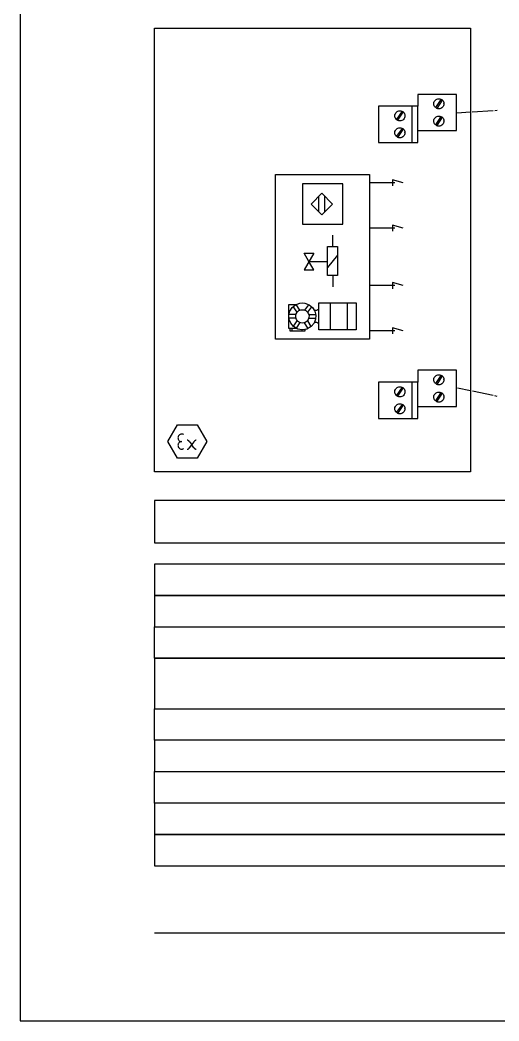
# Model space of a CAD drawing. Header units: metres. Extents: x 0 to 3575, y 0 to 842.
# Drawn here: x 0 to 201.9, y 0 to 422.1 of the extents above; entities that cross this region are included whole.
import ezdxf

# ---------------------------------------------------------------- set-up
doc = ezdxf.new("R2010")
doc.units = ezdxf.units.M
doc.layers.add('BORDER', color=2, linetype='Continuous')
doc.layers.add('SCHEMATICS', color=7, linetype='Continuous')

msp = doc.modelspace()

# ---------------------------------------------------------------- linework, layer by layer
at = {"layer": 'BORDER', "color": 2}
msp.add_lwpolyline([(0, 0), (595.28, 0), (595.28, 841.89), (0, 841.89), (0, 0)], dxfattribs=at)
at = {"layer": 'SCHEMATICS', "color": 7}
for p, q in [((56.7, 418.6), (189.87, 418.6)), ((56.7, 231.6), (56.7, 418.6)), ((189.87, 418.6), (189.87, 231.6)), ((184.04, 390.76), (167.65, 390.76)), ((167.65, 390.76), (167.65, 385.78)), ((175.29, 385.16), (177.61, 388.55)), ((175.83, 384.81), (178.14, 388.37)), ((184.04, 375.44), (184.04, 390.76)), ((151.09, 385.78), (151.09, 370.42)), ((167.65, 385.78), (151.09, 385.78)), ((165.38, 370.42), (165.38, 385.78)), ((167.65, 370.42), (167.65, 385.78)), ((174.4, 386.77), (174.4, 386.94)), ((178.67, 386.94), (178.67, 386.77)), ((157.97, 381.66), (157.97, 381.84)), ((158.69, 380.06), (161.18, 383.62)), ((159.22, 379.88), (161.54, 383.26)), ((162.25, 381.84), (162.25, 381.66)), ((175.29, 377.86), (177.61, 381.42)), ((175.83, 377.68), (178.14, 381.07)), ((189.85, 383.2), (184.2, 382.85)), ((199.41, 383.8), (190.64, 383.25)), ((201.13, 383.91), (200.19, 383.85)), ((158.69, 372.93), (161.18, 376.32)), ((159.22, 372.58), (161.54, 375.96)), ((174.4, 379.46), (174.4, 379.64)), ((178.67, 379.64), (178.67, 379.46)), ((157.97, 374.54), (157.97, 374.71)), ((162.25, 374.71), (162.25, 374.54)), ((167.65, 375.44), (184.04, 375.44)), ((151.09, 370.42), (167.65, 370.42)), ((161.53, 353.43), (156.99, 354.71)), ((156.99, 354.71), (156.99, 352.16)), ((119.03, 353.03), (119.03, 336.03)), ((136.03, 353.03), (119.03, 353.03)), ((136.03, 336.03), (136.03, 353.03)), ((158.04, 353.46), (147.5, 353.46)), ((127.21, 349.06), (122.74, 344.46)), ((125.93, 341.27), (125.93, 347.66)), ((127.21, 349.06), (131.69, 344.46)), ((128.49, 341.27), (128.49, 347.66)), ((122.74, 344.46), (127.21, 339.99)), ((131.69, 344.46), (127.21, 339.99)), ((119.03, 336.03), (136.03, 336.03)), ((158.04, 334.33), (147.5, 334.33)), ((161.53, 334.32), (156.99, 335.64)), ((156.99, 335.64), (156.99, 333.09)), ((131.91, 326.71), (131.91, 331.44)), ((121.79, 320.29), (119.76, 323.8)), ((119.76, 323.8), (123.81, 323.8)), ((123.81, 323.8), (119.76, 316.79)), ((133.89, 322.9), (129.64, 317.77)), ((119.76, 316.79), (123.81, 316.79)), ((123.81, 316.79), (121.79, 320.29)), ((121.83, 320.25), (121.83, 320.34)), ((121.83, 320.29), (129.63, 320.29)), ((121.97, 320.47), (121.92, 320.47)), ((131.91, 314.3), (131.91, 309.56)), ((158.04, 310.11), (147.5, 310.11)), ((161.53, 310.08), (156.99, 311.36)), ((156.99, 311.36), (156.99, 308.81)), ((113.31, 292.08), (113.31, 302.17)), ((113.31, 302.17), (116.35, 302.17)), ((116.78, 298.93), (115.11, 301.23)), ((118.02, 299.78), (116.35, 302.13)), ((118.02, 302.73), (119, 302.82)), ((118.4, 299.91), (119, 299.95)), ((119, 302.82), (120.03, 302.73)), ((119, 299.95), (119.64, 299.91)), ((120.07, 299.78), (121.78, 302.05)), ((121.27, 298.84), (123.02, 301.15)), ((124.52, 299.61), (124, 299.78)), ((125.54, 299.82), (125.03, 299.61)), ((125.93, 300.12), (125.54, 299.82)), ((130.72, 302.77), (130.72, 291.36)), ((137.94, 302.77), (137.94, 291.36)), ((116.27, 297.9), (113.4, 297.9)), ((116.27, 296.36), (113.4, 296.36)), ((121.78, 297.9), (124.65, 297.9)), ((121.78, 296.36), (124.65, 296.36)), ((125.03, 299.61), (124.52, 299.61)), ((116.35, 292.08), (113.31, 292.08)), ((116.35, 292.08), (113.74, 292.08)), ((113.74, 292.08), (113.74, 291.01)), ((114.64, 292.08), (114.64, 291.01)), ((116.78, 295.33), (115.11, 293.02)), ((118.02, 294.48), (116.35, 292.13)), ((118.02, 291.53), (117.08, 291.78)), ((118.4, 294.35), (117.8, 294.56)), ((119, 291.44), (118.02, 291.53)), ((119, 294.31), (118.4, 294.35)), ((118.96, 291.01), (118.96, 291.44)), ((119.64, 294.35), (119, 294.31)), ((120.03, 291.53), (119, 291.44)), ((120.24, 294.56), (119.64, 294.35)), ((119.86, 294.39), (121.35, 292)), ((120.97, 291.78), (120.03, 291.53)), ((120.2, 291.01), (120.2, 291.57)), ((121.14, 295.21), (122.64, 292.81)), ((124, 294.48), (124.52, 294.65)), ((124.52, 294.65), (125.03, 294.65)), ((125.03, 294.65), (125.54, 294.44)), ((125.54, 294.44), (125.93, 294.14)), ((161.53, 290.97), (156.99, 292.29)), ((156.99, 292.29), (156.99, 289.74)), ((113.74, 291.01), (120.2, 291.01)), ((158.04, 290.98), (147.5, 290.98)), ((184.04, 274.39), (167.65, 274.39)), ((167.65, 274.39), (167.65, 269.41)), ((184.04, 259.07), (184.04, 274.39)), ((174.4, 270.4), (174.4, 270.58)), ((175.29, 268.8), (177.61, 272.18)), ((175.83, 268.44), (178.14, 272)), ((178.67, 270.58), (178.67, 270.4)), ((151.09, 269.41), (151.09, 254.05)), ((167.65, 269.41), (151.09, 269.41)), ((158.69, 263.69), (161.18, 267.25)), ((159.22, 263.51), (161.54, 266.9)), ((165.38, 254.05), (165.38, 269.41)), ((167.65, 254.05), (167.65, 269.41)), ((189.95, 265.69), (184.4, 266.84)), ((157.97, 265.29), (157.97, 265.47)), ((162.25, 265.47), (162.25, 265.29)), ((174.4, 263.1), (174.4, 263.27)), ((175.29, 261.49), (177.61, 265.06)), ((175.83, 261.32), (178.14, 264.7)), ((178.67, 263.27), (178.67, 263.1)), ((199.44, 263.74), (190.73, 265.53)), ((201.15, 263.39), (200.21, 263.58)), ((157.97, 258.17), (157.97, 258.35)), ((158.69, 256.56), (161.18, 259.95)), ((159.22, 256.21), (161.54, 259.59)), ((162.25, 258.35), (162.25, 258.17)), ((167.65, 259.07), (184.04, 259.07)), ((151.09, 254.05), (167.65, 254.05)), ((62.37, 244.35), (66.43, 251.43)), ((66.43, 251.43), (74.63, 251.43)), ((74.63, 251.43), (78.69, 244.35)), ((70.57, 244.87), (70.49, 244.87)), ((70.57, 244.87), (70.49, 244.87)), ((74.29, 244.87), (74.2, 244.87)), ((74.29, 244.87), (74.2, 244.87)), ((66.43, 237.27), (62.37, 244.35)), ((67.9, 244.35), (68.24, 244.35)), ((70.49, 241.15), (70.57, 241.15)), ((70.49, 241.15), (70.57, 241.15)), ((71.44, 244.26), (72.39, 243.05)), ((71.44, 241.76), (72.39, 242.97)), ((73.34, 244.26), (72.39, 243.05)), ((73.34, 241.76), (72.39, 242.97)), ((74.2, 241.15), (74.29, 241.15)), ((74.2, 241.15), (74.29, 241.15)), ((78.69, 244.35), (74.63, 237.27)), ((74.63, 237.27), (66.43, 237.27)), ((189.87, 231.6), (56.7, 231.6)), ((56.69, 152.93), (56.69, 166.18)), ((226.77, 152.93), (56.69, 152.93)), ((56.69, 118.42), (56.69, 131.67)), ((226.77, 118.42), (56.69, 118.42)), ((56.69, 91.92), (56.69, 105.17)), ((226.77, 91.92), (56.69, 91.92)), ((56.69, 37.2), (406.67, 37.2))]:
    msp.add_line(p, q, dxfattribs=at)
for points in [[(174.4, 386.94), (174.5, 387.33), (174.66, 387.7), (174.87, 388.03), (175.13, 388.32), (175.44, 388.56), (175.78, 388.75), (176.15, 388.86), (176.54, 388.9)], [(176.54, 388.9), (176.99, 388.86), (177.4, 388.75), (177.76, 388.56), (178.07, 388.32), (178.33, 388.03), (178.52, 387.7), (178.63, 387.33), (178.67, 386.94)], [(174.4, 386.94), (174.4, 386.94), (174.4, 386.94), (174.4, 386.94), (174.4, 386.94), (174.4, 386.94), (174.4, 386.94), (174.4, 386.94), (174.4, 386.94)], [(176.54, 384.63), (176.14, 384.68), (175.75, 384.81), (175.39, 385.02), (175.07, 385.3), (174.8, 385.62), (174.58, 385.98), (174.45, 386.37), (174.4, 386.77)], [(178.67, 386.77), (178.63, 386.37), (178.52, 385.98), (178.33, 385.62), (178.07, 385.3), (177.76, 385.02), (177.4, 384.81), (176.99, 384.68), (176.54, 384.63)], [(178.67, 386.77), (178.67, 386.77), (178.67, 386.79), (178.67, 386.81), (178.67, 386.83), (178.67, 386.84), (178.67, 386.84), (178.67, 386.82), (178.67, 386.77)], [(157.97, 381.84), (158.07, 382.23), (158.23, 382.6), (158.45, 382.93), (158.71, 383.22), (159.01, 383.46), (159.35, 383.64), (159.72, 383.76), (160.11, 383.8)], [(157.97, 381.84), (157.97, 381.84), (157.97, 381.84), (157.97, 381.84), (157.97, 381.84), (157.97, 381.84), (157.97, 381.84), (157.97, 381.84), (157.97, 381.84)], [(160.11, 379.52), (159.71, 379.57), (159.33, 379.71), (158.96, 379.92), (158.64, 380.19), (158.37, 380.51), (158.16, 380.88), (158.02, 381.26), (157.97, 381.66)], [(160.11, 383.8), (160.56, 383.76), (160.97, 383.64), (161.33, 383.46), (161.65, 383.22), (161.9, 382.93), (162.09, 382.6), (162.21, 382.23), (162.25, 381.84)], [(162.25, 381.66), (162.21, 381.26), (162.09, 380.88), (161.9, 380.51), (161.65, 380.19), (161.33, 379.92), (160.97, 379.71), (160.56, 379.57), (160.11, 379.52)], [(162.25, 381.66), (162.25, 381.67), (162.25, 381.69), (162.25, 381.71), (162.25, 381.73), (162.25, 381.74), (162.25, 381.74), (162.25, 381.71), (162.25, 381.66)], [(174.4, 379.64), (174.5, 380.03), (174.66, 380.4), (174.87, 380.73), (175.13, 381.02), (175.44, 381.26), (175.78, 381.44), (176.15, 381.56), (176.54, 381.6)], [(176.54, 381.6), (176.99, 381.56), (177.4, 381.44), (177.76, 381.26), (178.07, 381.02), (178.33, 380.73), (178.52, 380.4), (178.63, 380.03), (178.67, 379.64)], [(157.97, 374.71), (158.07, 375.1), (158.23, 375.47), (158.45, 375.8), (158.71, 376.09), (159.01, 376.33), (159.35, 376.52), (159.72, 376.63), (160.11, 376.67)], [(160.11, 376.67), (160.56, 376.63), (160.97, 376.52), (161.33, 376.33), (161.65, 376.09), (161.9, 375.8), (162.09, 375.47), (162.21, 375.1), (162.25, 374.71)], [(174.4, 379.64), (174.4, 379.64), (174.4, 379.64), (174.4, 379.64), (174.4, 379.64), (174.4, 379.64), (174.4, 379.64), (174.4, 379.64), (174.4, 379.64)], [(176.54, 377.33), (176.14, 377.37), (175.75, 377.51), (175.39, 377.72), (175.07, 377.99), (174.8, 378.32), (174.58, 378.68), (174.45, 379.06), (174.4, 379.46)], [(178.67, 379.46), (178.63, 379.06), (178.52, 378.68), (178.33, 378.32), (178.07, 377.99), (177.76, 377.72), (177.4, 377.51), (176.99, 377.37), (176.54, 377.33)], [(178.67, 379.46), (178.67, 379.47), (178.67, 379.49), (178.67, 379.51), (178.67, 379.53), (178.67, 379.54), (178.67, 379.54), (178.67, 379.51), (178.67, 379.46)], [(157.97, 374.71), (157.97, 374.71), (157.97, 374.71), (157.97, 374.71), (157.97, 374.71), (157.97, 374.71), (157.97, 374.71), (157.97, 374.71), (157.97, 374.71)], [(160.11, 372.4), (159.71, 372.45), (159.33, 372.58), (158.96, 372.79), (158.64, 373.07), (158.37, 373.39), (158.16, 373.75), (158.02, 374.14), (157.97, 374.54)], [(162.25, 374.54), (162.21, 374.14), (162.09, 373.75), (161.9, 373.39), (161.65, 373.07), (161.33, 372.79), (160.97, 372.58), (160.56, 372.45), (160.11, 372.4)], [(162.25, 374.54), (162.25, 374.54), (162.25, 374.56), (162.25, 374.58), (162.25, 374.6), (162.25, 374.61), (162.25, 374.61), (162.25, 374.59), (162.25, 374.54)], [(107.7, 287.56), (107.7, 356.97), (147.36, 356.97), (147.36, 287.56), (107.7, 287.56)], [(133.89, 326.61), (133.89, 314.43), (129.64, 314.43), (129.64, 326.61), (133.89, 326.61)], [(117.08, 291.78), (115.31, 292.81), (114.1, 294.22), (113.45, 295.87), (113.34, 297.61), (113.75, 299.31), (114.67, 300.83), (116.1, 302.02), (118.02, 302.73)], [(117.8, 294.56), (117.02, 295.13), (116.5, 295.84), (116.23, 296.63), (116.21, 297.46), (116.42, 298.26), (116.87, 298.97), (117.53, 299.54), (118.4, 299.91)], [(119.64, 299.91), (120.52, 299.54), (121.18, 298.97), (121.62, 298.26), (121.83, 297.46), (121.81, 296.63), (121.54, 295.84), (121.02, 295.13), (120.24, 294.56)], [(120.03, 302.73), (121.94, 302), (123.37, 300.82), (124.3, 299.31), (124.71, 297.62), (124.6, 295.88), (123.94, 294.24), (122.74, 292.83), (120.97, 291.78)], [(141.75, 302.77), (141.75, 291.4), (125.93, 291.4), (125.93, 302.77), (141.75, 302.77)], [(174.4, 270.58), (174.5, 270.97), (174.66, 271.33), (174.87, 271.67), (175.13, 271.96), (175.44, 272.2), (175.78, 272.38), (176.15, 272.49), (176.54, 272.53)], [(174.4, 270.58), (174.4, 270.58), (174.4, 270.58), (174.4, 270.58), (174.4, 270.58), (174.4, 270.58), (174.4, 270.58), (174.4, 270.58), (174.4, 270.58)], [(176.54, 268.26), (176.14, 268.31), (175.75, 268.44), (175.39, 268.66), (175.07, 268.93), (174.8, 269.25), (174.58, 269.61), (174.45, 270), (174.4, 270.4)], [(176.54, 272.53), (176.99, 272.49), (177.4, 272.38), (177.76, 272.2), (178.07, 271.96), (178.33, 271.67), (178.52, 271.33), (178.63, 270.97), (178.67, 270.58)], [(178.67, 270.4), (178.63, 270), (178.52, 269.61), (178.33, 269.25), (178.07, 268.93), (177.76, 268.66), (177.4, 268.44), (176.99, 268.31), (176.54, 268.26)], [(178.67, 270.4), (178.67, 270.41), (178.67, 270.42), (178.67, 270.45), (178.67, 270.47), (178.67, 270.48), (178.67, 270.47), (178.67, 270.45), (178.67, 270.4)], [(157.97, 265.47), (158.07, 265.86), (158.23, 266.23), (158.45, 266.56), (158.71, 266.85), (159.01, 267.09), (159.35, 267.28), (159.72, 267.39), (160.11, 267.43)], [(160.11, 267.43), (160.56, 267.39), (160.97, 267.28), (161.33, 267.09), (161.65, 266.85), (161.9, 266.56), (162.09, 266.23), (162.21, 265.86), (162.25, 265.47)], [(157.97, 265.47), (157.97, 265.47), (157.97, 265.47), (157.97, 265.47), (157.97, 265.47), (157.97, 265.47), (157.97, 265.47), (157.97, 265.47), (157.97, 265.47)], [(160.11, 263.15), (159.71, 263.2), (159.33, 263.34), (158.96, 263.55), (158.64, 263.82), (158.37, 264.15), (158.16, 264.51), (158.02, 264.89), (157.97, 265.29)], [(162.25, 265.29), (162.21, 264.89), (162.09, 264.51), (161.9, 264.15), (161.65, 263.82), (161.33, 263.55), (160.97, 263.34), (160.56, 263.2), (160.11, 263.15)], [(162.25, 265.29), (162.25, 265.3), (162.25, 265.32), (162.25, 265.34), (162.25, 265.36), (162.25, 265.37), (162.25, 265.37), (162.25, 265.35), (162.25, 265.29)], [(174.4, 263.27), (174.5, 263.66), (174.66, 264.03), (174.87, 264.36), (175.13, 264.65), (175.44, 264.89), (175.78, 265.08), (176.15, 265.19), (176.54, 265.23)], [(174.4, 263.27), (174.4, 263.27), (174.4, 263.27), (174.4, 263.27), (174.4, 263.27), (174.4, 263.27), (174.4, 263.27), (174.4, 263.27), (174.4, 263.27)], [(176.54, 260.96), (176.14, 261.01), (175.75, 261.14), (175.39, 261.35), (175.07, 261.63), (174.8, 261.95), (174.58, 262.31), (174.45, 262.7), (174.4, 263.1)], [(176.54, 265.23), (176.99, 265.19), (177.4, 265.08), (177.76, 264.89), (178.07, 264.65), (178.33, 264.36), (178.52, 264.03), (178.63, 263.66), (178.67, 263.27)], [(178.67, 263.1), (178.63, 262.7), (178.52, 262.31), (178.33, 261.95), (178.07, 261.63), (177.76, 261.35), (177.4, 261.14), (176.99, 261.01), (176.54, 260.96)], [(178.67, 263.1), (178.67, 263.1), (178.67, 263.12), (178.67, 263.14), (178.67, 263.16), (178.67, 263.17), (178.67, 263.17), (178.67, 263.15), (178.67, 263.1)], [(157.97, 258.35), (158.07, 258.74), (158.23, 259.1), (158.45, 259.43), (158.71, 259.73), (159.01, 259.97), (159.35, 260.15), (159.72, 260.26), (160.11, 260.3)], [(157.97, 258.35), (157.97, 258.35), (157.97, 258.35), (157.97, 258.35), (157.97, 258.35), (157.97, 258.35), (157.97, 258.35), (157.97, 258.35), (157.97, 258.35)], [(160.11, 256.03), (159.71, 256.08), (159.33, 256.21), (158.96, 256.42), (158.64, 256.7), (158.37, 257.02), (158.16, 257.38), (158.02, 257.77), (157.97, 258.17)], [(160.11, 260.3), (160.56, 260.26), (160.97, 260.15), (161.33, 259.97), (161.65, 259.73), (161.9, 259.43), (162.09, 259.1), (162.21, 258.74), (162.25, 258.35)], [(162.25, 258.17), (162.21, 257.77), (162.09, 257.38), (161.9, 257.02), (161.65, 256.7), (161.33, 256.42), (160.97, 256.21), (160.56, 256.08), (160.11, 256.03)], [(162.25, 258.17), (162.25, 258.18), (162.25, 258.19), (162.25, 258.22), (162.25, 258.23), (162.25, 258.25), (162.25, 258.24), (162.25, 258.22), (162.25, 258.17)], [(68.15, 247.46), (67.84, 247.43), (67.55, 247.34), (67.28, 247.2), (67.05, 247.01), (66.86, 246.78), (66.72, 246.51), (66.63, 246.22), (66.6, 245.91)], [(68.15, 247.46), (67.84, 247.43), (67.55, 247.34), (67.28, 247.2), (67.05, 247.01), (66.86, 246.78), (66.72, 246.51), (66.63, 246.22), (66.6, 245.91)], [(66.6, 245.91), (66.62, 245.62), (66.69, 245.35), (66.8, 245.09), (66.96, 244.87), (67.14, 244.68), (67.36, 244.52), (67.62, 244.41), (67.9, 244.35)], [(66.6, 245.91), (66.62, 245.62), (66.69, 245.35), (66.8, 245.09), (66.96, 244.87), (67.14, 244.68), (67.36, 244.52), (67.62, 244.41), (67.9, 244.35)], [(68.93, 247.29), (68.83, 247.34), (68.74, 247.39), (68.64, 247.42), (68.54, 247.44), (68.45, 247.45), (68.35, 247.46), (68.25, 247.46), (68.15, 247.46)], [(68.93, 247.29), (68.83, 247.34), (68.74, 247.39), (68.64, 247.42), (68.54, 247.44), (68.45, 247.45), (68.35, 247.46), (68.25, 247.46), (68.15, 247.46)], [(71.44, 244.26), (71.36, 244.39), (71.28, 244.5), (71.18, 244.61), (71.07, 244.7), (70.95, 244.77), (70.83, 244.82), (70.7, 244.86), (70.57, 244.87)], [(71.44, 244.26), (71.36, 244.39), (71.28, 244.5), (71.18, 244.61), (71.07, 244.7), (70.95, 244.77), (70.83, 244.82), (70.7, 244.86), (70.57, 244.87)], [(74.2, 244.87), (74.07, 244.86), (73.94, 244.82), (73.82, 244.77), (73.7, 244.7), (73.59, 244.61), (73.5, 244.5), (73.41, 244.39), (73.34, 244.26)], [(74.2, 244.87), (74.07, 244.86), (73.94, 244.82), (73.82, 244.77), (73.7, 244.7), (73.59, 244.61), (73.5, 244.5), (73.41, 244.39), (73.34, 244.26)], [(67.9, 244.35), (67.62, 244.27), (67.36, 244.14), (67.14, 243.99), (66.96, 243.8), (66.8, 243.58), (66.69, 243.34), (66.62, 243.08), (66.6, 242.8)], [(67.9, 244.35), (67.62, 244.27), (67.36, 244.14), (67.14, 243.99), (66.96, 243.8), (66.8, 243.58), (66.69, 243.34), (66.62, 243.08), (66.6, 242.8)], [(66.6, 242.8), (66.63, 242.48), (66.72, 242.17), (66.86, 241.9), (67.05, 241.65), (67.28, 241.45), (67.55, 241.29), (67.84, 241.19), (68.15, 241.15)], [(66.6, 242.8), (66.63, 242.48), (66.72, 242.17), (66.86, 241.9), (67.05, 241.65), (67.28, 241.45), (67.55, 241.29), (67.84, 241.19), (68.15, 241.15)], [(68.15, 241.15), (68.25, 241.16), (68.35, 241.17), (68.45, 241.19), (68.54, 241.22), (68.64, 241.26), (68.74, 241.3), (68.83, 241.35), (68.93, 241.41)], [(68.15, 241.15), (68.25, 241.16), (68.35, 241.17), (68.45, 241.19), (68.54, 241.22), (68.64, 241.26), (68.74, 241.3), (68.83, 241.35), (68.93, 241.41)], [(70.57, 241.15), (70.7, 241.17), (70.83, 241.2), (70.95, 241.25), (71.07, 241.33), (71.18, 241.42), (71.28, 241.52), (71.36, 241.63), (71.44, 241.76)], [(70.57, 241.15), (70.7, 241.17), (70.83, 241.2), (70.95, 241.25), (71.07, 241.33), (71.18, 241.42), (71.28, 241.52), (71.36, 241.63), (71.44, 241.76)], [(73.34, 241.76), (73.41, 241.63), (73.5, 241.52), (73.59, 241.42), (73.7, 241.33), (73.82, 241.25), (73.94, 241.2), (74.07, 241.17), (74.2, 241.15)], [(73.34, 241.76), (73.41, 241.63), (73.5, 241.52), (73.59, 241.42), (73.7, 241.33), (73.82, 241.25), (73.94, 241.2), (74.07, 241.17), (74.2, 241.15)], [(56.69, 201.69), (226.77, 201.69), (226.77, 219.54), (56.69, 219.54), (56.69, 201.69)], [(56.69, 179.43), (566.93, 179.43), (566.93, 192.68), (56.69, 192.68), (56.69, 179.43)], [(56.69, 166.18), (226.77, 166.18), (226.77, 179.43), (56.69, 179.43), (56.69, 166.18)], [(56.69, 131.67), (226.77, 131.67), (226.77, 152.92), (56.69, 152.92), (56.69, 131.67)], [(56.69, 105.17), (226.77, 105.17), (226.77, 118.42), (56.69, 118.42), (56.69, 105.17)], [(56.69, 78.67), (226.77, 78.67), (226.77, 91.92), (56.69, 91.92), (56.69, 78.67)], [(56.69, 65.41), (566.93, 65.41), (566.93, 78.66), (56.69, 78.66), (56.69, 65.41)]]:
    msp.add_lwpolyline(points, dxfattribs=at)

doc.saveas('drawing.dxf')
